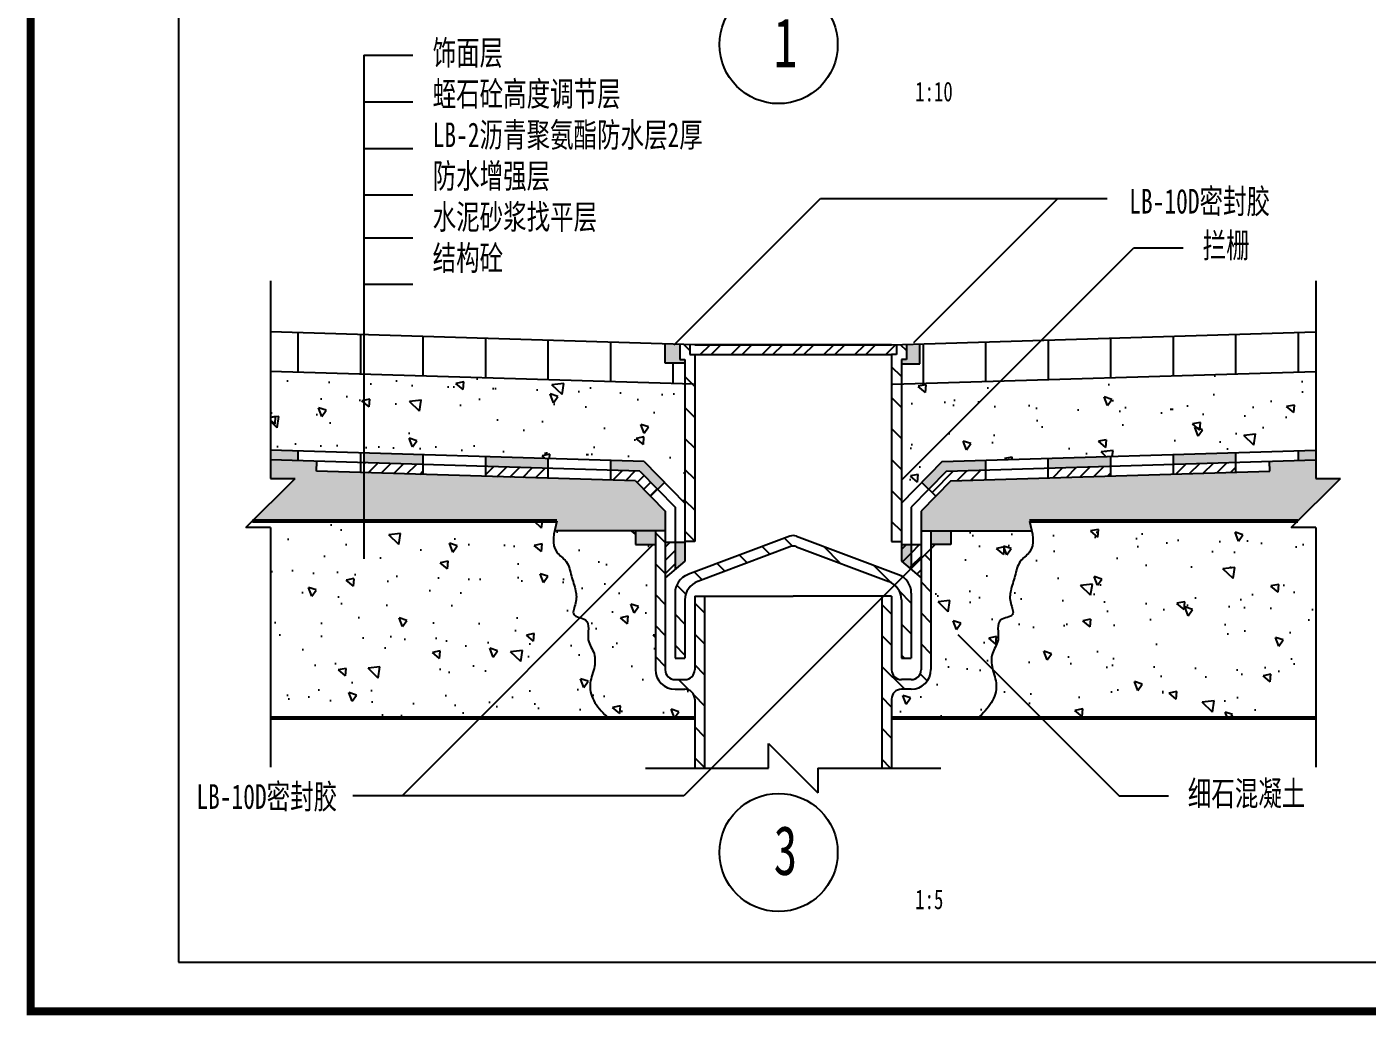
# Model space of a CAD drawing. Extents: x -1435 to -294, y -762 to 85.
# Drawn here: x -1435.2 to -1299.1, y -111.8 to -11.5 of the extents above; entities that cross this region are included whole.
import ezdxf

# ---------------------------------------------------------------- set-up
doc = ezdxf.new("R2010")
doc.units = 0
doc.layers.get('0').update_dxf_attribs({"linetype": 'CONTINUOUS'})
doc.styles.get("Standard").update_dxf_attribs({"font": 'SimSun.ttf', "width": 0.7, "height": 2.5})
pattern_1 = [(140, (-1160, 442.404), (0.79695, 9.10923), [0.9525, -10.4775]), (85, (-1160, 442.404), (-9.55283, -1.76214), [0.762, -8.382]), (190.451, (-1159.934, 443.163), (-8.75583, 7.34713), [0.8095, -8.9045]), (136.1842, (-1162.54, 442.404), (2.10212, 13.55395), [1.42875, -15.71625]), (186.6356, (-1162.365, 443.533), (-12.37128, 11.8702), [1.21425, -13.35675]), (81.184, (-1162.54, 442.404), (-12.37126, 11.87023), [1.143, -12.573]), (111, (-1161.905, 443.674), (5.11328, 7.58074), [0.9525, -10.4775]), (56, (-1161.905, 443.674), (-9.2094, 3.0901), [0.762, -8.382]), (161.4514, (-1161.479, 444.3055), (-4.09614, 10.67082), [0.8095, -8.9045]), (127.5, (-1160, 442.4038), (-4.227752, 0.15443), [0, -8.2804, 0, -8.509, 0, -8.41375]), (97.5, (-1160, 442.404), (-5.00903, 3.340983), [0, -4.8514, 0, -8.0899, 0, -3.20675]), (57.5, (-1160, 439.5717), (0.286437, 6.77953), [0, -3.175, 0, -9.906, 0, -13.1445]), (47.5, (-1160, 438.3017), (-1.271325, 7.40646), [0, -4.1275, 0, -6.5786, 0, -9.3345])]
pattern_2 = [(45, (-1160, 442.4038), (-0.6735192, 0.6735192), [])]

# ---------------------------------------------------------------- blocks, each defined once
blk = doc.blocks.new('X1')
blk.add_circle((-0.07, -0.01), 6)
at = {"insert": (-0.57, 2.69), "char_height": 5, "width": 2.34, "attachment_point": 1}
blk.add_mtext('1', dxfattribs=at)

msp = doc.modelspace()

# ---------------------------------------------------------------- hatches: boundary and pattern name
h = msp.add_hatch()
h.set_pattern_fill('STEEL', color=256, scale=0.7, style=0)
h.set_pattern_definition([(45, (-1160, 434.4038), (-1.571545, 1.571545), []), (45, (-1160, 435.515), (-1.571545, 1.571545), [])])
h.paths.add_polyline_path([(-1346.87, -43.73), (-1347.37, -43.75), (-1367.37, -43.75), (-1367.87, -43.73), (-1367.87, -44.75), (-1367.37, -44.75), (-1347.37, -44.75), (-1346.87, -44.75)])
h.paths.add_polyline_path([(-1221.87, -38.73), (-1222.37, -38.75), (-1242.37, -38.75), (-1242.87, -38.73), (-1242.87, -39.75), (-1242.37, -39.75), (-1222.37, -39.75), (-1221.87, -39.75)])
h = msp.add_hatch()
h.set_pattern_fill('ANSI31', color=256, scale=2, angle=45, style=0)
h.set_pattern_definition([(90, (-1160, 442.404), (-6.35, 1e-15), [])])
h.paths.add_polyline_path([(-1368.37, -47.72), (-1368.37, -45.62), (-1370.37, -45.62), (-1370.37, -43.66), (-1400.99, -42.74), (-1400.99, -46.74)])
h.paths.add_polyline_path([(-1400.99, -42.74), (-1410.47, -42.45), (-1410.47, -46.46), (-1400.99, -46.74)])
h.paths.add_polyline_path([(-1344.49, -43.66), (-1344.49, -45.68), (-1346.37, -45.68), (-1346.37, -47.72), (-1336.29, -47.42), (-1332.16, -43.29)])
h.paths.add_polyline_path([(-1304.27, -46.46), (-1304.27, -42.45), (-1332.16, -43.29), (-1336.29, -47.42)])
h = msp.add_hatch(color=256)
h.paths.add_polyline_path([(-1370.37, -45.62), (-1368.37, -45.62), (-1368.37, -45.25), (-1368.87, -45.25), (-1368.87, -43.7), (-1370.37, -43.66)])
h.paths.add_polyline_path([(-1344.49, -43.66), (-1345.87, -43.7), (-1345.87, -45.25), (-1346.37, -45.25), (-1346.37, -45.68), (-1344.49, -45.68)])
h.paths.add_polyline_path([(-1341.37, -64.06), (-1341.37, -62.66), (-1343.37, -62.66), (-1343.37, -64.06)])
h.paths.add_polyline_path([(-1371.37, -64.06), (-1371.37, -62.66), (-1373.37, -62.66), (-1373.37, -64.06)])
h = msp.add_hatch()
h.set_pattern_fill('ANSI31', color=256, scale=0.7, angle=90, style=0)
h.set_pattern_definition([(135, (-1160, 442.4038), (-1.571545, -1.571545), [])])
h.paths.add_polyline_path([(-1368.37, -77.76), (-1369.37, -77.76, -0.414214), (-1370.37, -76.76), (-1370.37, -62.66), (-1371.37, -62.66), (-1371.37, -76.75, 0.414214), (-1369.37, -78.75), (-1368.37, -78.75, -0.414214), (-1367.37, -79.75), (-1367.37, -86.75), (-1366.37, -86.75), (-1366.37, -69.28), (-1367.37, -69.28), (-1367.37, -76.76, -0.414214)])
h.paths.add_polyline_path([(-1368.07, -67.1, 0.312183), (-1369.37, -68.98), (-1369.37, -75.59), (-1368.37, -75.59), (-1368.37, -69.67, -0.312183), (-1367.07, -67.8), (-1357.72, -64.27, -0.182182), (-1357.02, -64.27), (-1347.66, -67.8, -0.089799), (-1347.05, -68.16), (-1346.23, -67.34, 0.06218), (-1346.66, -67.1), (-1357.02, -63.2, 0.182182), (-1357.72, -63.2)])
h.paths.add_polyline_path([(-1347.37, -76.76), (-1347.37, -69.28), (-1348.17, -69.28), (-1348.37, -69.48), (-1348.37, -86.75), (-1347.37, -86.75), (-1347.37, -79.75, -0.414214), (-1346.37, -78.75), (-1345.37, -78.75, 0.414214), (-1343.37, -76.75), (-1343.37, -64.48), (-1344.37, -65.48), (-1344.37, -76.76, -0.414214), (-1345.37, -77.76), (-1346.37, -77.76, -0.414214)])
h.paths.add_polyline_path([(-1345.37, -68.98, 0.245243), (-1346.23, -67.34), (-1347.05, -68.16, -0.21632), (-1346.37, -69.67), (-1346.37, -75.59), (-1345.37, -75.59)], flags=17)
h.paths.add_polyline_path([(-1346.37, -45.25), (-1345.87, -45.25), (-1345.87, -43.7), (-1346.87, -43.73), (-1346.87, -44.75), (-1347.37, -44.75), (-1347.37, -63.75), (-1346.37, -63.75)])
h.paths.add_polyline_path([(-1368.37, -63.75), (-1367.37, -63.75), (-1367.37, -44.75), (-1367.87, -44.75), (-1367.87, -43.73), (-1368.87, -43.7), (-1368.87, -45.25), (-1368.37, -45.25)])
h = msp.add_hatch()
h.set_pattern_fill('AR-CONC', color=256, scale=0.05, angle=90, style=0)
h.set_pattern_definition(pattern_1)
edge = h.paths.add_edge_path()
edge.add_line((-1304.27, -81.66), (-1304.27, -62.33))
edge.add_line((-1304.27, -62.33), (-1306.77, -62.33))
edge.add_line((-1306.77, -62.33), (-1306.1, -61.66))
edge.add_line((-1306.1, -61.66), (-1333.37, -61.66))
edge.add_spline(control_points=[(-1333.37, -61.66), (-1333.06, -62.85), (-1332.63, -64.54), (-1334.55, -65.72), (-1334.78, -67.27), (-1335.32, -68.65), (-1335.41, -69.92), (-1334.66, -71.43), (-1337, -71.49), (-1336.18, -73.71), (-1337.32, -75.06), (-1337.25, -76.15), (-1337.12, -76.67), (-1337.12, -76.69)], knot_values=[0, 0, 0, 0, 3.165721, 4.488828, 6.071003, 7.616694, 8.885484, 10.048793, 11.347188, 13.399118, 14.909151, 16.409813, 16.471314, 16.471314, 16.471314, 16.471314], degree=3, periodic=0)
edge.add_line((-1337.12, -76.69), (-1332.14, -81.66))
edge.add_line((-1332.14, -81.66), (-1304.27, -81.66))
edge = h.paths.add_edge_path()
edge.add_line((-1332.14, -81.66), (-1337.12, -76.69))
edge.add_spline(control_points=[(-1337.12, -76.69), (-1336.99, -77.24), (-1336.52, -78.35), (-1337.14, -80.28), (-1338.09, -81.19), (-1338.59, -81.66)], knot_values=[16.471314, 16.471314, 16.471314, 16.471314, 18.135823, 20.007845, 22.068301, 22.068301, 22.068301, 22.068301], degree=3, periodic=0)
edge.add_line((-1338.59, -81.66), (-1332.14, -81.66))
edge = h.paths.add_edge_path()
edge.add_line((-1389.18, -81.66), (-1376.15, -81.66))
edge.add_spline(control_points=[(-1376.15, -81.66), (-1376.65, -81.19), (-1377.6, -80.28), (-1378.22, -78.32), (-1377.53, -76.74), (-1377.42, -75.06), (-1378.56, -73.71), (-1377.86, -71.83), (-1378.8, -71.54), (-1379, -71.48)], knot_values=[10.805227, 10.805227, 10.805227, 10.805227, 12.865684, 14.737706, 16.463716, 17.964378, 19.47441, 21.526341, 22.068301, 22.068301, 22.068301, 22.068301], degree=3, periodic=0)
edge.add_line((-1379, -71.48), (-1389.18, -81.66))
edge = h.paths.add_edge_path()
edge.add_spline(control_points=[(-1379, -71.48), (-1379.27, -71.4), (-1379.97, -71.21), (-1379.33, -69.92), (-1379.42, -68.65), (-1379.96, -67.27), (-1380.19, -65.72), (-1382.11, -64.54), (-1381.68, -62.85), (-1381.37, -61.66)], knot_values=[0, 0, 0, 0, 0.756435, 1.919743, 3.188533, 4.734225, 6.316399, 7.639507, 10.805227, 10.805227, 10.805227, 10.805227], degree=3, periodic=0)
edge.add_line((-1381.37, -61.66), (-1412.3, -61.66))
edge.add_line((-1412.3, -61.66), (-1412.97, -62.33))
edge.add_line((-1412.97, -62.33), (-1410.47, -62.33))
edge.add_line((-1410.47, -62.33), (-1410.47, -81.66))
edge.add_line((-1410.47, -81.66), (-1389.18, -81.66))
edge.add_line((-1389.18, -81.66), (-1379, -71.48))
h.paths.add_polyline_path([(-1372.5, -55.6), (-1368.37, -59.85), (-1368.37, -47.72), (-1400.99, -46.74), (-1400.99, -54.74)])
h.paths.add_polyline_path([(-1400.99, -46.74), (-1410.47, -46.46), (-1410.47, -54.46), (-1400.99, -54.74)])
h.paths.add_polyline_path([(-1346.37, -47.72), (-1346.37, -57.5), (-1336.29, -47.42)], flags=17)
h.paths.add_polyline_path([(-1336.29, -47.42), (-1346.37, -57.5), (-1346.37, -59.85), (-1342.24, -55.6), (-1304.27, -54.46), (-1304.27, -46.46)])
h = msp.add_hatch(color=256)
h.paths.add_polyline_path([(-1400.99, -54.74), (-1400.99, -55.74), (-1394.95, -55.93), (-1394.95, -54.93)])
h.paths.add_polyline_path([(-1407.65, -54.54), (-1410.47, -54.46), (-1410.47, -55.46), (-1407.65, -55.55)])
h.paths.add_polyline_path([(-1388.6, -55.12), (-1388.6, -56.12), (-1382.25, -56.31), (-1382.25, -55.31)])
h.paths.add_polyline_path([(-1375.9, -55.5), (-1375.9, -56.5), (-1372.93, -56.59), (-1371.15, -58.42), (-1370.43, -57.73), (-1372.5, -55.6)])
h.paths.add_polyline_path([(-1369.37, -66.59), (-1368.37, -65.75), (-1368.37, -63.85), (-1369.37, -63.85)])
h.paths.add_polyline_path([(-1345.43, -66.54), (-1345.37, -66.48), (-1345.37, -64.06), (-1346.37, -64.06), (-1346.37, -65.75)])
h.paths.add_polyline_path([(-1343.59, -58.42), (-1341.81, -56.59), (-1337.8, -56.47), (-1337.8, -55.47), (-1342.24, -55.6), (-1344.31, -57.73)])
h.paths.add_polyline_path([(-1325.1, -55.08), (-1331.45, -55.28), (-1331.45, -56.28), (-1325.1, -56.09)])
h.paths.add_polyline_path([(-1318.75, -55.89), (-1312.4, -55.7), (-1312.4, -54.7), (-1318.75, -54.89)])
msp.add_hatch(color=256).paths.add_polyline_path([(-1304.27, -55.46), (-1304.27, -54.46), (-1306.05, -54.51), (-1306.05, -55.51)])
h = msp.add_hatch()
h.set_pattern_fill('AR-SAND', color=256, scale=0.05, style=0)
h.set_pattern_definition([(37.5, (-1160, 442.4038), (-0.0800016, 2.447066), [0, -1.9304, 0, -2.159, 0, -2.06375]), (7.5, (-1160, 442.4038), (2.247616, 3.584126), [0, -1.0414, 0, -1.7399, 0, -0.66675]), (327.5, (-1161.562, 442.4038), (3.954962, 0.007186), [0, -0.635, 0, -2.286, 0, -2.9845]), (317.5, (-1161.562, 442.4038), (3.817782, 1.114647), [0, -0.3175, 0, -1.4986, 0, -1.7145])])
edge = h.paths.add_edge_path()
edge.add_spline(control_points=[(-1381.37, -61.66), (-1381.46, -62), (-1381.54, -62.34), (-1381.61, -62.66)], knot_values=[0, 0, 0, 0, 0.894815, 0.894815, 0.894815, 0.894815], degree=3, periodic=0)
edge.add_line((-1381.61, -62.66), (-1370.37, -62.66))
edge.add_line((-1370.37, -62.66), (-1370.37, -60.66))
edge.add_line((-1370.37, -60.66), (-1373.37, -57.57))
edge.add_line((-1373.37, -57.57), (-1400.99, -56.75))
edge.add_line((-1400.99, -56.75), (-1400.99, -61.66))
edge.add_line((-1400.99, -61.66), (-1381.37, -61.66))
h.paths.add_polyline_path([(-1405.79, -56.6), (-1405.76, -55.6), (-1410.47, -55.46), (-1410.47, -57.33), (-1407.97, -57.33), (-1412.3, -61.66), (-1400.99, -61.66), (-1400.99, -56.75)])
edge = h.paths.add_edge_path()
edge.add_line((-1306.1, -61.66), (-1301.77, -57.33))
edge.add_line((-1301.77, -57.33), (-1304.27, -57.33))
edge.add_line((-1304.27, -57.33), (-1304.27, -55.46))
edge.add_line((-1304.27, -55.46), (-1308.97, -55.6))
edge.add_line((-1308.97, -55.6), (-1308.94, -56.6))
edge.add_line((-1308.94, -56.6), (-1341.37, -57.57))
edge.add_line((-1341.37, -57.57), (-1344.37, -60.66))
edge.add_line((-1344.37, -60.66), (-1344.37, -62.66))
edge.add_line((-1344.37, -62.66), (-1333.13, -62.66))
edge.add_spline(control_points=[(-1333.13, -62.66), (-1333.2, -62.34), (-1333.28, -62), (-1333.37, -61.66)], knot_values=[0, 0, 0, 0, 0.894815, 0.894815, 0.894815, 0.894815], degree=3, periodic=0)
edge.add_line((-1333.37, -61.66), (-1306.1, -61.66))
h = msp.add_hatch()
h.set_pattern_fill('ANSI31', color=256, scale=0.3, style=0)
h.set_pattern_definition(pattern_2)
h.paths.add_polyline_path([(-1369.37, -63.85), (-1370.37, -63.85), (-1370.37, -67.44), (-1369.37, -66.59)])
h.paths.add_polyline_path([(-1345.37, -64.06), (-1346.37, -64.06), (-1346.37, -65.75), (-1345.43, -66.54), (-1345.37, -66.48)])
h.paths.add_polyline_path([(-1373.37, -57.57), (-1371.87, -59.12), (-1371.15, -58.42), (-1372.93, -56.59), (-1375.9, -56.5), (-1375.9, -57.5)])
h.paths.add_polyline_path([(-1388.6, -56.12), (-1388.6, -57.12), (-1382.25, -57.31), (-1382.25, -56.31)])
h.paths.add_polyline_path([(-1400.99, -55.74), (-1400.99, -56.75), (-1394.95, -56.93), (-1394.95, -55.93)])
h.paths.add_polyline_path([(-1337.8, -57.47), (-1337.8, -56.47), (-1341.81, -56.59), (-1343.59, -58.42), (-1342.87, -59.12), (-1341.37, -57.57)])
h.paths.add_polyline_path([(-1325.1, -57.09), (-1325.1, -56.09), (-1331.45, -56.28), (-1331.45, -57.28)])
h.paths.add_polyline_path([(-1312.4, -56.7), (-1312.4, -55.7), (-1318.75, -55.89), (-1318.75, -56.9)])
h = msp.add_hatch()
h.set_pattern_fill('AR-CONC', color=256, scale=0.05, angle=90, style=0)
h.set_pattern_definition(pattern_1)
edge = h.paths.add_edge_path()
edge.add_line((-1371.37, -64.06), (-1371.58, -64.06))
edge.add_line((-1371.58, -64.06), (-1379, -71.48))
edge.add_spline(control_points=[(-1379, -71.48), (-1378.8, -71.54), (-1377.86, -71.83), (-1378.56, -73.71), (-1377.42, -75.06), (-1377.53, -76.74), (-1378.22, -78.32), (-1377.6, -80.28), (-1376.65, -81.19), (-1376.15, -81.66)], knot_values=[10.805227, 10.805227, 10.805227, 10.805227, 11.347188, 13.399118, 14.909151, 16.409813, 18.135823, 20.007845, 22.068301, 22.068301, 22.068301, 22.068301], degree=3, periodic=0)
edge.add_line((-1376.15, -81.66), (-1367.37, -81.66))
edge.add_line((-1367.37, -81.66), (-1367.37, -79.75))
edge.add_arc((-1368.37, -79.75), 1, 0, 90)
edge.add_line((-1368.37, -78.75), (-1369.37, -78.75))
edge.add_arc((-1369.37, -76.75), 2, 180, 270, ccw=False)
edge.add_line((-1371.37, -76.75), (-1371.37, -64.06))
edge = h.paths.add_edge_path()
edge.add_spline(control_points=[(-1381.61, -62.66), (-1381.78, -63.49), (-1381.83, -64.72), (-1380.19, -65.72), (-1379.96, -67.27), (-1379.42, -68.65), (-1379.33, -69.92), (-1379.97, -71.21), (-1379.27, -71.4), (-1379, -71.48)], knot_values=[0.894815, 0.894815, 0.894815, 0.894815, 3.165721, 4.488828, 6.071003, 7.616694, 8.885484, 10.048793, 10.805227, 10.805227, 10.805227, 10.805227], degree=3, periodic=0)
edge.add_line((-1379, -71.48), (-1371.58, -64.06))
edge.add_line((-1371.58, -64.06), (-1373.37, -64.06))
edge.add_line((-1373.37, -64.06), (-1373.37, -62.66))
edge.add_line((-1373.37, -62.66), (-1381.61, -62.66))
edge = h.paths.add_edge_path()
edge.add_line((-1333.13, -62.66), (-1341.37, -62.66))
edge.add_line((-1341.37, -62.66), (-1341.37, -64.06))
edge.add_line((-1341.37, -64.06), (-1342.95, -64.06))
edge.add_line((-1342.95, -64.06), (-1343.37, -64.48))
edge.add_line((-1343.37, -64.48), (-1343.37, -76.75))
edge.add_arc((-1345.37, -76.75), 2, -90, 0, ccw=False)
edge.add_line((-1345.37, -78.75), (-1346.37, -78.75))
edge.add_arc((-1346.37, -79.75), 1, 90, 180)
edge.add_line((-1347.37, -79.75), (-1347.37, -81.66))
edge.add_line((-1347.37, -81.66), (-1338.59, -81.66))
edge.add_spline(control_points=[(-1338.59, -81.66), (-1338.09, -81.19), (-1337.14, -80.28), (-1336.52, -78.32), (-1337.21, -76.74), (-1337.32, -75.06), (-1336.18, -73.71), (-1337, -71.49), (-1334.66, -71.43), (-1335.41, -69.92), (-1335.32, -68.65), (-1334.78, -67.27), (-1334.55, -65.72), (-1332.91, -64.72), (-1332.96, -63.49), (-1333.13, -62.66)], knot_values=[0.894815, 0.894815, 0.894815, 0.894815, 2.955271, 4.827293, 6.553303, 8.053965, 9.563997, 11.615928, 12.914323, 14.077631, 15.346421, 16.892113, 18.474288, 19.797395, 22.068301, 22.068301, 22.068301, 22.068301], degree=3, periodic=0)
h = msp.add_hatch()
h.set_pattern_fill('ANSI31', color=256, scale=0.3, style=0)
h.set_pattern_definition(pattern_2)
h.paths.add_polyline_path([(-1345.37, -66.48), (-1344.37, -65.48), (-1344.37, -64.06), (-1345.37, -64.06)])
h.paths.add_polyline_path([(-1345.37, -66.48), (-1345.37, -66.59), (-1344.37, -67.44), (-1344.37, -65.48)])

# ---------------------------------------------------------------- linework, layer by layer
for p, q in [((-1419.82, 79.55), (-1419.82, -106.45)), ((-1400.99, -14.35), (-1400.99, -65.51)), ((-1400.99, -14.35), (-1395.99, -14.35)), ((-1400.99, -19.08), (-1395.99, -19.08)), ((-1400.99, -23.81), (-1395.99, -23.81)), ((-1400.99, -28.54), (-1395.99, -28.54)), ((-1369.45, -43.75), (-1354.6, -28.9)), ((-1354.6, -28.9), (-1325.47, -28.9)), ((-1345.11, -43.54), (-1330.47, -28.9)), ((-1400.99, -32.89), (-1395.99, -32.89)), ((-1346.37, -57.5), (-1322.77, -33.9)), ((-1322.77, -33.9), (-1317.77, -33.9)), ((-1410.47, -37.25), (-1410.47, -57.33)), ((-1400.99, -37.62), (-1395.99, -37.62)), ((-1304.27, -37.25), (-1304.27, -57.33)), ((-1367.37, -43.75), (-1410.47, -42.45)), ((-1347.37, -43.75), (-1304.27, -42.45)), ((-1370.37, -45.62), (-1370.37, -43.66)), ((-1368.87, -43.7), (-1368.87, -45.25)), ((-1367.87, -43.73), (-1367.87, -44.75)), ((-1367.87, -44.75), (-1367.37, -44.75)), ((-1347.37, -43.75), (-1367.37, -43.75)), ((-1367.37, -43.75), (-1347.37, -43.75)), ((-1367.37, -44.75), (-1367.37, -63.75)), ((-1367.37, -44.75), (-1367.37, -61.75)), ((-1367.37, -44.75), (-1347.37, -44.75)), ((-1347.37, -44.75), (-1347.37, -63.75)), ((-1346.87, -44.75), (-1347.37, -44.75)), ((-1346.87, -43.73), (-1346.87, -44.75)), ((-1345.87, -43.7), (-1345.87, -45.25)), ((-1344.49, -45.68), (-1344.49, -43.66)), ((-1368.37, -45.62), (-1370.37, -45.62)), ((-1368.87, -45.25), (-1368.37, -45.25)), ((-1368.37, -45.25), (-1368.37, -65.75)), ((-1346.37, -45.25), (-1346.37, -65.75)), ((-1345.87, -45.25), (-1346.37, -45.25)), ((-1346.37, -45.68), (-1344.49, -45.68)), ((-1367.49, -47.75), (-1410.47, -46.46)), ((-1347.25, -47.75), (-1304.27, -46.46)), ((-1372.5, -55.6), (-1410.47, -54.46)), ((-1342.24, -55.6), (-1304.27, -54.46)), ((-1372.93, -56.59), (-1410.47, -55.46)), ((-1407.65, -55.55), (-1407.65, -54.54)), ((-1405.79, -56.6), (-1405.76, -55.6)), ((-1401.3, -55.74), (-1401.3, -54.74)), ((-1401.3, -56.74), (-1401.3, -55.74)), ((-1394.95, -55.93), (-1394.95, -54.93)), ((-1388.6, -56.12), (-1388.6, -55.12)), ((-1382.25, -56.31), (-1382.25, -55.31)), ((-1375.9, -56.5), (-1375.9, -55.5)), ((-1372.5, -55.6), (-1368.37, -59.85)), ((-1342.24, -55.6), (-1346.37, -59.85)), ((-1341.81, -56.59), (-1304.27, -55.46)), ((-1337.8, -56.47), (-1337.8, -55.47)), ((-1331.45, -56.28), (-1331.45, -55.28)), ((-1325.1, -56.09), (-1325.1, -55.08)), ((-1318.75, -55.89), (-1318.75, -54.89)), ((-1312.4, -55.7), (-1312.4, -54.7)), ((-1312.4, -56.7), (-1312.4, -55.7)), ((-1308.94, -56.6), (-1308.97, -55.6)), ((-1306.05, -55.51), (-1306.05, -54.51)), ((-1373.37, -57.57), (-1405.79, -56.6)), ((-1394.95, -56.93), (-1394.95, -55.93)), ((-1388.6, -57.12), (-1388.6, -56.12)), ((-1382.25, -57.31), (-1382.25, -56.31)), ((-1375.9, -57.5), (-1375.9, -56.5)), ((-1372.93, -56.59), (-1369.37, -60.26)), ((-1341.81, -56.59), (-1345.37, -60.26)), ((-1341.37, -57.57), (-1308.94, -56.6)), ((-1337.8, -57.47), (-1337.8, -56.47)), ((-1331.45, -57.28), (-1331.45, -56.28)), ((-1325.1, -57.09), (-1325.1, -56.09)), ((-1318.75, -56.9), (-1318.75, -55.89)), ((-1412.97, -62.33), (-1407.97, -57.33)), ((-1410.47, -57.33), (-1407.97, -57.33)), ((-1373.37, -57.57), (-1370.37, -60.66)), ((-1371.87, -59.12), (-1370.43, -57.73)), ((-1341.37, -57.57), (-1344.37, -60.66)), ((-1342.87, -59.12), (-1344.31, -57.73)), ((-1306.77, -62.33), (-1301.77, -57.33)), ((-1304.27, -57.33), (-1301.77, -57.33)), ((-1370.37, -60.66), (-1370.37, -76.76)), ((-1369.37, -60.26), (-1369.37, -66.59)), ((-1345.37, -60.26), (-1345.37, -66.59)), ((-1344.37, -60.66), (-1344.37, -76.76)), ((-1410.47, -62.33), (-1412.97, -62.33)), ((-1381.37, -61.66), (-1412.3, -61.66)), ((-1410.47, -62.33), (-1410.47, -86.66)), ((-1333.37, -61.66), (-1306.1, -61.66)), ((-1304.27, -62.33), (-1306.77, -62.33)), ((-1304.27, -62.33), (-1304.27, -86.66)), ((-1370.37, -62.66), (-1381.61, -62.66)), ((-1373.37, -62.66), (-1373.37, -64.06)), ((-1371.37, -62.66), (-1371.37, -76.75)), ((-1368.37, -63.85), (-1370.37, -63.85)), ((-1367.37, -63.75), (-1368.37, -63.75)), ((-1357.72, -63.2), (-1368.07, -67.1)), ((-1357.02, -63.2), (-1346.66, -67.1)), ((-1347.37, -63.75), (-1346.37, -63.75)), ((-1344.37, -62.66), (-1333.13, -62.66)), ((-1343.37, -62.66), (-1343.37, -76.75)), ((-1341.37, -62.66), (-1341.37, -64.06)), ((-1371.58, -64.06), (-1397.09, -89.57)), ((-1373.37, -64.06), (-1371.37, -64.06)), ((-1342.95, -64.06), (-1368.46, -89.57)), ((-1357.72, -64.27), (-1367.07, -67.8)), ((-1357.02, -64.27), (-1347.66, -67.8)), ((-1346.37, -64.06), (-1344.37, -64.06)), ((-1341.37, -64.06), (-1343.37, -64.06)), ((-1368.37, -65.75), (-1370.37, -67.44)), ((-1346.37, -65.75), (-1344.37, -67.44)), ((-1369.37, -68.98), (-1369.37, -75.59)), ((-1367.37, -69.28), (-1367.37, -76.76)), ((-1367.37, -69.28), (-1357.37, -69.28)), ((-1366.37, -69.28), (-1366.37, -86.75)), ((-1347.37, -69.28), (-1357.37, -69.28)), ((-1348.37, -69.28), (-1348.37, -86.75)), ((-1347.37, -69.28), (-1347.37, -76.76)), ((-1345.37, -68.98), (-1345.37, -75.59)), ((-1368.37, -69.67), (-1368.37, -75.59)), ((-1346.37, -69.67), (-1346.37, -75.59)), ((-1340.63, -73.18), (-1324.24, -89.57)), ((-1369.37, -75.59), (-1368.37, -75.59)), ((-1346.37, -75.59), (-1345.37, -75.59)), ((-1369.37, -77.76), (-1369.37, -77.76)), ((-1369.37, -77.76), (-1368.37, -77.76)), ((-1369.37, -78.75), (-1368.37, -78.75)), ((-1345.37, -77.76), (-1346.37, -77.76)), ((-1345.37, -78.75), (-1346.37, -78.75)), ((-1345.37, -77.76), (-1345.37, -77.76)), ((-1367.37, -79.75), (-1367.37, -86.75)), ((-1347.37, -79.75), (-1347.37, -86.75)), ((-1367.37, -81.66), (-1410.47, -81.66)), ((-1347.37, -81.66), (-1304.27, -81.66)), ((-1359.87, -86.75), (-1359.87, -84.25)), ((-1359.87, -84.25), (-1354.87, -89.25)), ((-1372.37, -86.75), (-1359.87, -86.75)), ((-1354.87, -86.75), (-1354.87, -89.25)), ((-1354.87, -86.75), (-1342.37, -86.75)), ((-1368.46, -89.57), (-1402.09, -89.57)), ((-1324.24, -89.57), (-1319.24, -89.57)), ((-1419.82, -106.45), (-1169.82, -106.45))]:
    msp.add_line(p, q)
for points, const_width in [([(-1434.82, -111.45), (-1164.82, -111.45), (-1164.82, 84.55), (-1434.82, 84.55), (-1434.82, -111.45)], 0.8), ([(-1381.37, -61.66), (-1412.3, -61.66)], 0.4), ([(-1306.1, -61.66), (-1333.37, -61.66)], 0.4), ([(-1367.37, -81.66), (-1410.47, -81.66)], 0.4), ([(-1304.27, -81.66), (-1347.37, -81.66)], 0.4)]:
    msp.add_lwpolyline(points, dxfattribs=dict(const_width=const_width))
msp.add_circle((-1358.85, -95.32), 6)
for centre, radius, start, end in [((-1357.37, -64.14), 1, 69.35, 110.65), ((-1357.37, -65.21), 1, 69.35, 110.65), ((-1367.37, -68.98), 2, 110.65, 180), ((-1366.37, -69.67), 2, 110.65, 180), ((-1348.37, -69.67), 2, 0, 69.35), ((-1347.37, -68.98), 2, 0, 69.35), ((-1369.37, -76.76), 1, 270, 270), ((-1345.37, -76.76), 1, 270, 270), ((-1369.37, -76.75), 2, 180, 270), ((-1369.37, -76.76), 1, 180, 270), ((-1368.37, -76.76), 1, 270, 0), ((-1346.37, -76.76), 1, 180, 270), ((-1345.37, -76.75), 2, 270, 0), ((-1345.37, -76.76), 1, 270, 0), ((-1368.37, -79.75), 1, 0, 90), ((-1346.37, -79.75), 1, 90, 180)]:
    msp.add_arc(centre, radius, start, end)
for points in [[(-1381.37, -61.66), (-1381.37, -64.83), (-1380.43, -65.77), (-1379.9, -67.25), (-1379.47, -68.74), (-1379.47, -70.01), (-1379.65, -71.16), (-1378.47, -71.7), (-1378.18, -73.73), (-1377.6, -75.13), (-1377.6, -76.63), (-1378, -78.31), (-1377.5, -80.11), (-1376.15, -81.66)], [(-1333.37, -61.66), (-1333.37, -64.83), (-1334.3, -65.77), (-1334.84, -67.25), (-1335.27, -68.74), (-1335.27, -70.01), (-1335.09, -71.16), (-1336.27, -71.7), (-1336.56, -73.73), (-1337.13, -75.13), (-1337.13, -76.63), (-1336.74, -78.31), (-1337.24, -80.11), (-1338.59, -81.66)]]:
    msp.add_spline(points, degree=3)

# ---------------------------------------------------------------- block references
msp.add_blockref('X1', (-1358.78, -13.26))

# ---------------------------------------------------------------- texts
for s, insert, char_height, width, attachment_point in [('饰面层\\P蛭石砼高度调节层\\PLB-2沥青聚氨酯防水层2厚\\P防水增强层\\P水泥砂浆找平层\\P结构砼', (-1393.99, -12.85), 2.5, 50, 1), ('1:10', (-1344.97, -17.04), 2, 12, 1), ('LB-10D密封胶', (-1308.93, -30.72), 2.5, 101.1967, 9), ('拦栅', (-1315.77, -32.4), 2.5, 50, 1), ('LB-10D密封胶', (-1403.69, -91.18), 2.5, 91.4277, 9), ('细石混凝土', (-1317.28, -88.07), 2.5, 50.0329, 1), ('3', (-1359.34, -92.61), 5, 2.34, 1), ('1:5', (-1344.97, -99.08), 2, 12, 1)]:
    msp.add_mtext(s, dxfattribs=dict(insert=insert, char_height=char_height, width=width, attachment_point=attachment_point))

doc.saveas('drawing.dxf')
